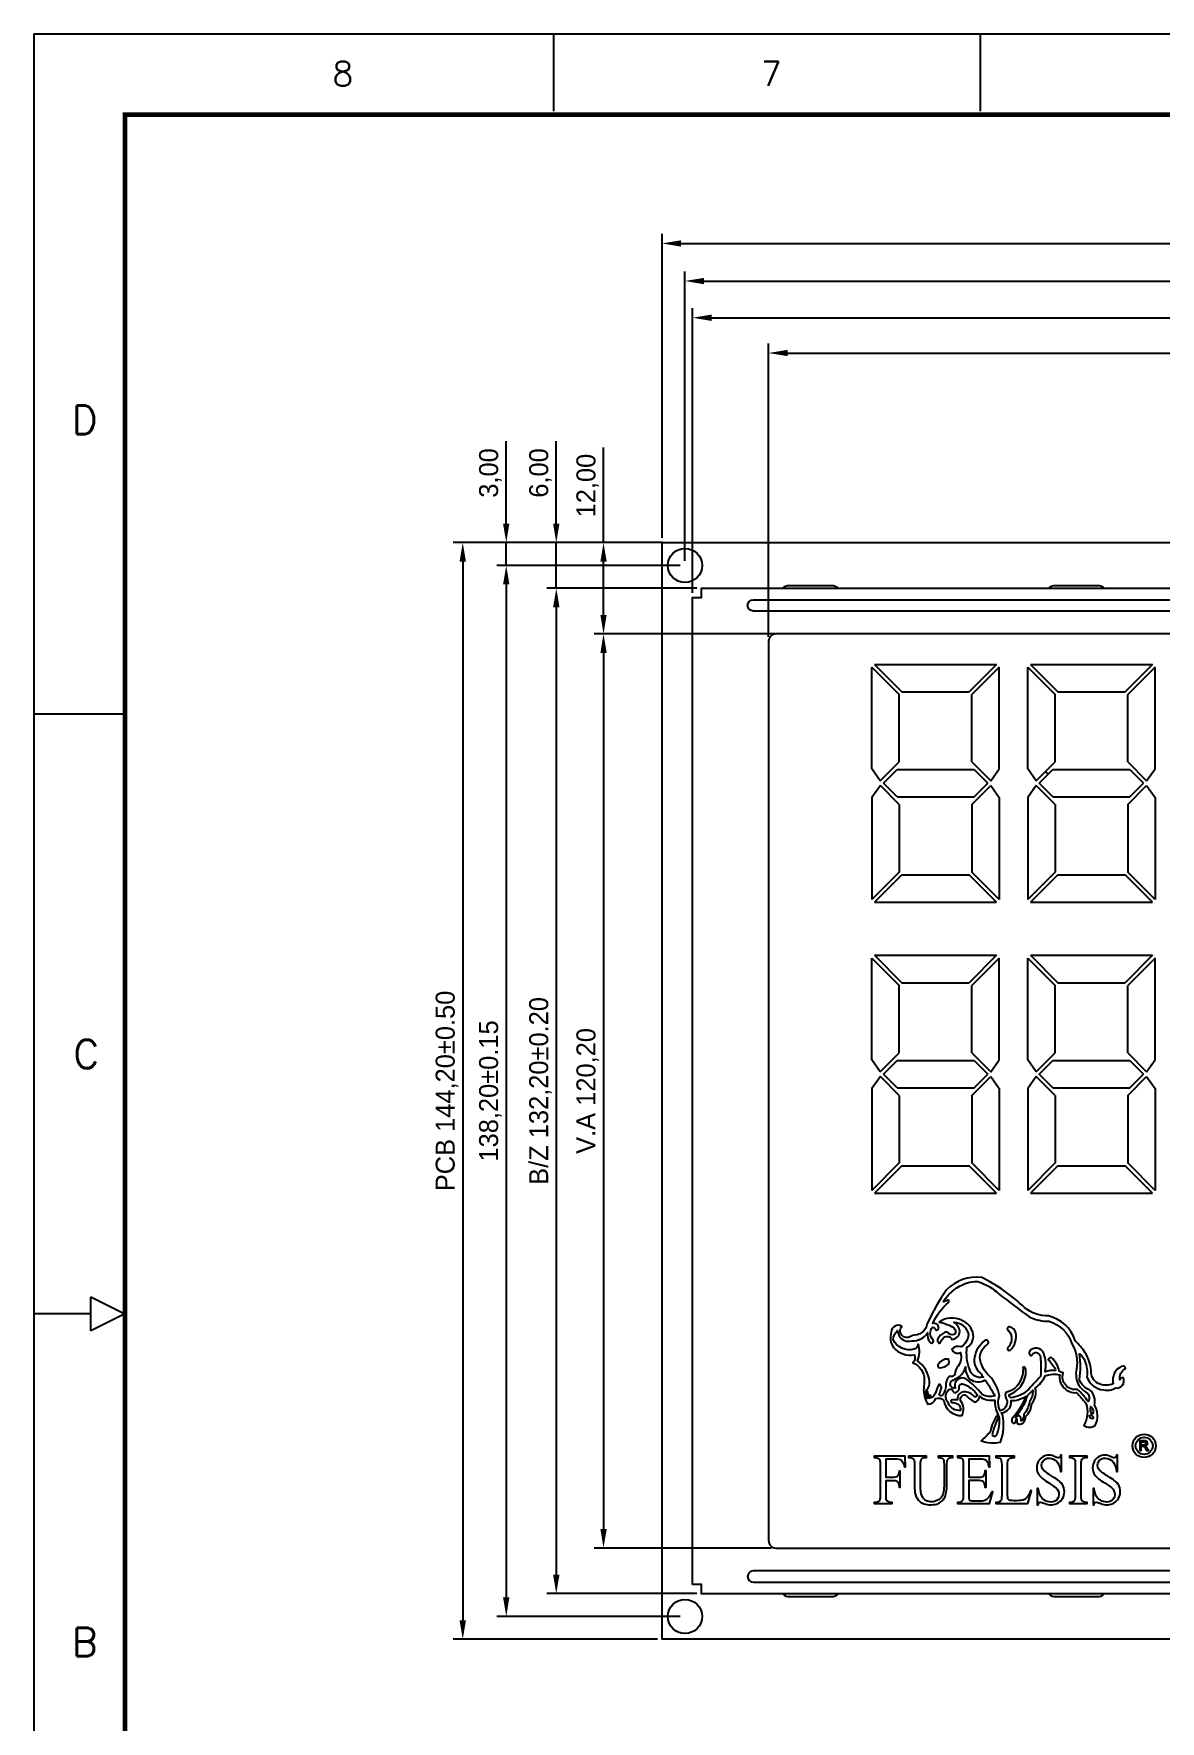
# Model space of a CAD drawing. Header units: millimetres. Extents: x 455 to 3181, y 44 to 381.
# Drawn here: x 1349 to 1497.1, y 159.2 to 381.1 of the extents above; entities that cross this region are included whole.
import ezdxf

# ---------------------------------------------------------------- set-up
doc = ezdxf.new("R2010")
doc.units = ezdxf.units.MM
for name, color, linetype in [('BZ', 67, 'Continuous'), ('D', 6, 'Continuous'), ('PCB', 3, 'Continuous'), ('SPEC', 2, 'Continuous')]:
    doc.layers.add(name, color=color, linetype=linetype)
doc.styles.add('ROMANS', font='romans.shx', dxfattribs={"width": 0.8})
doc.dimstyles.new('ISO-25', dxfattribs={"dimtxt": 2.5, "dimasz": 2.5, "dimexe": 1.25, "dimexo": 0.625, "dimtad": 1, "dimzin": 1, "dimtxsty": 'Standard', "dimcen": 2.5, "dimadec": 0, "dimazin": 0, "dimtfac": 1, "dimtmove": 0, "dimatfit": 3, "dimfxl": 0, "dimarcsym": 0})

# ---------------------------------------------------------------- blocks, each defined once
blk = doc.blocks.new('*D102')
at = {"layer": 'D', "color": 0, "lineweight": -2}
for p, q in [((1445.64, 301.78), (1445.64, 340.34)), ((1596.64, 301.78), (1596.64, 340.34)), ((1448.14, 339.09), (1594.14, 339.09))]:
    blk.add_line(p, q, dxfattribs=at)
at = {"layer": 'D', "color": 0}
for points in [[(1448.14, 339.51), (1448.14, 338.68), (1445.64, 339.09)], [(1594.14, 339.51), (1594.14, 338.68), (1596.64, 339.09)]]:
    blk.add_solid(points, dxfattribs=at)
at = {"layer": 'Defpoints', "color": 0}
for p in [(1596.64, 339.09), (1445.64, 301.16), (1596.64, 301.16)]:
    blk.add_point(p, dxfattribs=at)
at = {"layer": 'D', "color": 0, "insert": (1521.14, 341.18), "char_height": 2.5, "attachment_point": 5}
blk.add_mtext('V.A. 151,00', dxfattribs=at)
blk = doc.blocks.new('*D107')
at = {"layer": 'D', "color": 0, "lineweight": -2}
for p, q in [((1435.64, 307.58), (1435.64, 344.98)), ((1606.64, 307.58), (1606.64, 344.98)), ((1438.14, 343.73), (1604.14, 343.73))]:
    blk.add_line(p, q, dxfattribs=at)
at = {"layer": 'D', "color": 0}
for points in [[(1438.14, 344.15), (1438.14, 343.31), (1435.64, 343.73)], [(1604.14, 344.15), (1604.14, 343.31), (1606.64, 343.73)]]:
    blk.add_solid(points, dxfattribs=at)
at = {"layer": 'Defpoints', "color": 0}
for p in [(1606.64, 343.73), (1435.64, 306.96), (1606.64, 306.96)]:
    blk.add_point(p, dxfattribs=at)
at = {"layer": 'D', "color": 0, "insert": (1521.14, 345.81), "char_height": 2.5, "attachment_point": 5}
blk.add_mtext('B/Z 171,00%%P0.20', dxfattribs=at)
blk = doc.blocks.new('*D108')
at = {"layer": 'D', "color": 0, "lineweight": -2}
for p, q in [((1431.64, 314.78), (1431.64, 354.75)), ((1434.14, 353.5), (1608.14, 353.5)), ((1610.64, 314.78), (1610.64, 354.75))]:
    blk.add_line(p, q, dxfattribs=at)
at = {"layer": 'D', "color": 0}
for points in [[(1434.14, 353.92), (1434.14, 353.08), (1431.64, 353.5)], [(1608.14, 353.92), (1608.14, 353.08), (1610.64, 353.5)]]:
    blk.add_solid(points, dxfattribs=at)
at = {"layer": 'Defpoints', "color": 0}
for p in [(1610.64, 353.5), (1431.64, 314.16), (1610.64, 314.16)]:
    blk.add_point(p, dxfattribs=at)
at = {"layer": 'D', "color": 0, "insert": (1521.14, 355.58), "char_height": 2.5, "attachment_point": 5}
blk.add_mtext('PCB 179,00%%P0.50', dxfattribs=at)
blk = doc.blocks.new('*D109')
at = {"layer": 'D', "color": 0, "lineweight": -2}
for p, q in [((1434.64, 311.78), (1434.64, 349.81)), ((1437.14, 348.56), (1605.14, 348.56)), ((1607.64, 311.78), (1607.64, 349.81))]:
    blk.add_line(p, q, dxfattribs=at)
at = {"layer": 'D', "color": 0}
for points in [[(1437.14, 348.97), (1437.14, 348.14), (1434.64, 348.56)], [(1605.14, 348.97), (1605.14, 348.14), (1607.64, 348.56)]]:
    blk.add_solid(points, dxfattribs=at)
at = {"layer": 'Defpoints', "color": 0}
for p in [(1607.64, 348.56), (1434.64, 311.16), (1607.64, 311.16)]:
    blk.add_point(p, dxfattribs=at)
at = {"layer": 'D', "color": 0, "insert": (1521.14, 350.64), "char_height": 2.5, "attachment_point": 5}
blk.add_mtext('173,00%%P0.15', dxfattribs=at)
blk = doc.blocks.new('*D103')
at = {"layer": 'D', "color": 0, "lineweight": -2}
for p, q in [((1446.01, 302.16), (1422.68, 302.16)), ((1423.93, 299.66), (1423.93, 184.46)), ((1446.01, 181.96), (1422.68, 181.96))]:
    blk.add_line(p, q, dxfattribs=at)
at = {"layer": 'D', "color": 0}
for points in [[(1423.52, 299.66), (1424.35, 299.66), (1423.93, 302.16)], [(1423.52, 184.46), (1424.35, 184.46), (1423.93, 181.96)]]:
    blk.add_solid(points, dxfattribs=at)
at = {"layer": 'Defpoints', "color": 0}
for p in [(1446.64, 302.16), (1423.93, 181.96), (1446.64, 181.96)]:
    blk.add_point(p, dxfattribs=at)
at = {"layer": 'D', "color": 0, "insert": (1421.85, 242.06), "char_height": 2.5, "attachment_point": 5, "rotation": 90}
blk.add_mtext('V.A 120,20', dxfattribs=at)
blk = doc.blocks.new('*D110')
at = {"layer": 'D', "color": 0, "lineweight": -2}
for p, q in [((1436.21, 308.16), (1416.47, 308.16)), ((1417.72, 305.66), (1417.72, 178.46)), ((1436.21, 175.96), (1416.47, 175.96))]:
    blk.add_line(p, q, dxfattribs=at)
at = {"layer": 'D', "color": 0}
for points in [[(1417.3, 305.66), (1418.14, 305.66), (1417.72, 308.16)], [(1417.3, 178.46), (1418.14, 178.46), (1417.72, 175.96)]]:
    blk.add_solid(points, dxfattribs=at)
at = {"layer": 'Defpoints', "color": 0}
for p in [(1436.84, 308.16), (1417.72, 175.96), (1436.84, 175.96)]:
    blk.add_point(p, dxfattribs=at)
at = {"layer": 'D', "color": 0, "insert": (1415.64, 242.06), "char_height": 2.5, "attachment_point": 5, "rotation": 90}
blk.add_mtext('B/Z 132,20%%P0.20', dxfattribs=at)
blk = doc.blocks.new('*D111')
at = {"layer": 'D', "color": 0, "lineweight": -2}
for p, q in [((1431.01, 314.16), (1404.17, 314.16)), ((1405.42, 311.66), (1405.42, 172.46)), ((1431.01, 169.96), (1404.17, 169.96))]:
    blk.add_line(p, q, dxfattribs=at)
at = {"layer": 'D', "color": 0}
for points in [[(1405, 311.66), (1405.84, 311.66), (1405.42, 314.16)], [(1405, 172.46), (1405.84, 172.46), (1405.42, 169.96)]]:
    blk.add_solid(points, dxfattribs=at)
at = {"layer": 'Defpoints', "color": 0}
for p in [(1431.64, 314.16), (1405.42, 169.96), (1431.64, 169.96)]:
    blk.add_point(p, dxfattribs=at)
at = {"layer": 'D', "color": 0, "insert": (1403.34, 242.06), "char_height": 2.5, "attachment_point": 5, "rotation": 90}
blk.add_mtext('PCB 144,20%%P0.50', dxfattribs=at)
blk = doc.blocks.new('*D112')
at = {"layer": 'D', "color": 0, "lineweight": -2}
for p, q in [((1434.01, 311.16), (1409.89, 311.16)), ((1411.14, 308.66), (1411.14, 175.46)), ((1434.01, 172.96), (1409.89, 172.96))]:
    blk.add_line(p, q, dxfattribs=at)
at = {"layer": 'D', "color": 0}
for points in [[(1410.72, 308.66), (1411.55, 308.66), (1411.14, 311.16)], [(1410.72, 175.46), (1411.55, 175.46), (1411.14, 172.96)]]:
    blk.add_solid(points, dxfattribs=at)
at = {"layer": 'Defpoints', "color": 0}
for p in [(1434.64, 311.16), (1411.14, 172.96), (1434.64, 172.96)]:
    blk.add_point(p, dxfattribs=at)
at = {"layer": 'D', "color": 0, "insert": (1409.05, 242.06), "char_height": 2.5, "attachment_point": 5, "rotation": 90}
blk.add_mtext('138,20%%P0.15', dxfattribs=at)
blk = doc.blocks.new('*D115')
at = {"layer": 'D', "color": 0, "lineweight": -2}
for p, q in [((1417.72, 316.66), (1417.72, 327.49)), ((1431.01, 314.16), (1416.47, 314.16)), ((1417.72, 308.16), (1417.72, 314.16)), ((1436.21, 308.16), (1416.47, 308.16)), ((1417.72, 305.66), (1417.72, 303.16))]:
    blk.add_line(p, q, dxfattribs=at)
at = {"layer": 'D', "color": 0}
for points in [[(1417.3, 316.66), (1418.14, 316.66), (1417.72, 314.16)], [(1417.3, 305.66), (1418.14, 305.66), (1417.72, 308.16)]]:
    blk.add_solid(points, dxfattribs=at)
at = {"layer": 'Defpoints', "color": 0}
for p in [(1417.72, 314.16), (1431.64, 314.16), (1436.84, 308.16)]:
    blk.add_point(p, dxfattribs=at)
at = {"layer": 'D', "color": 0, "insert": (1415.64, 323.32), "char_height": 2.5, "attachment_point": 5, "rotation": 90}
blk.add_mtext('6,00', dxfattribs=at)
blk = doc.blocks.new('*D116')
at = {"layer": 'D', "color": 0, "lineweight": -2}
for p, q in [((1411.14, 316.66), (1411.14, 327.49)), ((1431.01, 314.16), (1409.89, 314.16)), ((1411.14, 311.16), (1411.14, 314.16)), ((1434.01, 311.16), (1409.89, 311.16)), ((1411.14, 308.66), (1411.14, 306.16))]:
    blk.add_line(p, q, dxfattribs=at)
at = {"layer": 'D', "color": 0}
for points in [[(1410.72, 316.66), (1411.55, 316.66), (1411.14, 314.16)], [(1410.72, 308.66), (1411.55, 308.66), (1411.14, 311.16)]]:
    blk.add_solid(points, dxfattribs=at)
at = {"layer": 'Defpoints', "color": 0}
for p in [(1411.14, 314.16), (1431.64, 314.16), (1434.64, 311.16)]:
    blk.add_point(p, dxfattribs=at)
at = {"layer": 'D', "color": 0, "insert": (1409.05, 323.32), "char_height": 2.5, "attachment_point": 5, "rotation": 90}
blk.add_mtext('3,00', dxfattribs=at)
blk = doc.blocks.new('*D121')
at = {"layer": 'D', "color": 0, "lineweight": -2}
for p, q in [((1423.93, 314.16), (1423.93, 326.66)), ((1431.69, 314.16), (1422.68, 314.16)), ((1423.93, 304.66), (1423.93, 311.66)), ((1446.57, 302.16), (1422.68, 302.16))]:
    blk.add_line(p, q, dxfattribs=at)
at = {"layer": 'D', "color": 0}
for points in [[(1423.52, 311.66), (1424.35, 311.66), (1423.93, 314.16)], [(1423.52, 304.66), (1424.35, 304.66), (1423.93, 302.16)]]:
    blk.add_solid(points, dxfattribs=at)
at = {"layer": 'Defpoints', "color": 0}
for p in [(1423.93, 314.16), (1432.32, 314.16), (1447.2, 302.16)]:
    blk.add_point(p, dxfattribs=at)
at = {"layer": 'D', "color": 0, "insert": (1421.85, 321.66), "char_height": 2.5, "attachment_point": 5, "rotation": 90}
blk.add_mtext('12,00', dxfattribs=at)

msp = doc.modelspace()

# ---------------------------------------------------------------- linework, layer by layer
at = {"color": 1}
for p, q in [((1459.224, 296.89), (1459.224, 297.803)), ((1459.224, 297.803), (1462.824, 294.203)), ((1459.577, 298.156), (1475.617, 298.156)), ((1459.577, 298.156), (1463.177, 294.556)), ((1475.617, 298.156), (1472.017, 294.556)), ((1475.971, 297.803), (1472.371, 294.203)), ((1475.971, 296.89), (1475.971, 297.803)), ((1479.724, 296.89), (1479.724, 297.803)), ((1479.724, 297.803), (1483.324, 294.203)), ((1480.077, 298.156), (1496.117, 298.156)), ((1480.077, 298.156), (1483.677, 294.556)), ((1496.117, 298.156), (1492.517, 294.556)), ((1496.471, 297.803), (1492.871, 294.203)), ((1496.471, 296.89), (1496.471, 297.803)), ((1459.224, 296.41), (1459.224, 296.89)), ((1459.224, 295.931), (1459.224, 296.41)), ((1459.224, 284.407), (1459.224, 295.931)), ((1475.971, 296.41), (1475.971, 296.89)), ((1475.971, 295.931), (1475.971, 296.41)), ((1475.971, 284.407), (1475.971, 295.931)), ((1479.724, 296.41), (1479.724, 296.89)), ((1479.724, 295.931), (1479.724, 296.41)), ((1479.724, 284.407), (1479.724, 295.931)), ((1496.471, 296.41), (1496.471, 296.89)), ((1496.471, 295.931), (1496.471, 296.41)), ((1496.471, 284.407), (1496.471, 295.931)), ((1462.824, 285.318), (1462.824, 294.203)), ((1463.177, 294.556), (1472.017, 294.556)), ((1472.371, 285.317), (1472.371, 294.203)), ((1483.324, 285.318), (1483.324, 294.203)), ((1483.677, 294.556), (1492.517, 294.556)), ((1492.871, 285.317), (1492.871, 294.203)), ((1460.334, 282.833), (1459.224, 284.407)), ((1460.334, 282.833), (1462.824, 285.318)), ((1460.738, 282.53), (1462.537, 284.326)), ((1462.537, 284.326), (1472.656, 284.326)), ((1472.371, 285.317), (1474.86, 282.832)), ((1472.656, 284.326), (1474.456, 282.529)), ((1474.86, 282.832), (1475.971, 284.407)), ((1480.834, 282.833), (1479.724, 284.407)), ((1480.834, 282.833), (1483.324, 285.318)), ((1481.238, 282.53), (1483.037, 284.326)), ((1483.037, 284.326), (1493.156, 284.326)), ((1492.871, 285.317), (1495.36, 282.832)), ((1493.156, 284.326), (1494.956, 282.529)), ((1495.36, 282.832), (1496.471, 284.407)), ((1460.338, 282.223), (1459.224, 280.644)), ((1462.824, 279.722), (1460.338, 282.223)), ((1462.531, 280.726), (1460.738, 282.53)), ((1472.371, 279.722), (1474.857, 282.223)), ((1472.663, 280.726), (1474.456, 282.529)), ((1474.857, 282.223), (1475.971, 280.644)), ((1480.838, 282.223), (1479.724, 280.644)), ((1483.324, 279.722), (1480.838, 282.223)), ((1483.031, 280.726), (1481.238, 282.53)), ((1492.871, 279.722), (1495.357, 282.223)), ((1493.163, 280.726), (1494.956, 282.529)), ((1495.357, 282.223), (1496.471, 280.644)), ((1459.224, 280.644), (1459.224, 269.121)), ((1462.531, 280.726), (1472.663, 280.726)), ((1462.824, 279.722), (1462.824, 270.849)), ((1472.371, 279.722), (1472.371, 270.849)), ((1475.971, 280.644), (1475.971, 269.121)), ((1479.724, 280.644), (1479.724, 269.121)), ((1483.031, 280.726), (1493.163, 280.726)), ((1483.324, 279.722), (1483.324, 270.849)), ((1492.871, 279.722), (1492.871, 270.849)), ((1496.471, 280.644), (1496.471, 269.121)), ((1462.824, 270.849), (1459.224, 267.249)), ((1475.971, 267.249), (1472.371, 270.849)), ((1483.324, 270.849), (1479.724, 267.249)), ((1496.471, 267.249), (1492.871, 270.849)), ((1459.224, 269.121), (1459.224, 268.641)), ((1459.224, 268.641), (1459.224, 268.162)), ((1463.177, 270.495), (1459.577, 266.895)), ((1463.177, 270.495), (1472.017, 270.495)), ((1475.617, 266.895), (1472.017, 270.495)), ((1475.971, 269.121), (1475.971, 268.641)), ((1475.971, 268.641), (1475.971, 268.162)), ((1479.724, 269.121), (1479.724, 268.641)), ((1479.724, 268.641), (1479.724, 268.162)), ((1483.677, 270.495), (1480.077, 266.895)), ((1483.677, 270.495), (1492.517, 270.495)), ((1496.117, 266.895), (1492.517, 270.495)), ((1496.471, 269.121), (1496.471, 268.641)), ((1496.471, 268.641), (1496.471, 268.162)), ((1459.224, 268.162), (1459.224, 267.249)), ((1459.577, 266.895), (1466.077, 266.895)), ((1466.077, 266.895), (1466.556, 266.895)), ((1466.556, 266.895), (1475.617, 266.895)), ((1475.971, 268.162), (1475.971, 267.249)), ((1479.724, 268.162), (1479.724, 267.249)), ((1480.077, 266.895), (1486.577, 266.895)), ((1486.577, 266.895), (1487.056, 266.895)), ((1487.056, 266.895), (1496.117, 266.895)), ((1496.471, 268.162), (1496.471, 267.249)), ((1459.577, 259.895), (1475.617, 259.895)), ((1459.577, 259.895), (1463.177, 256.295)), ((1475.617, 259.895), (1472.017, 256.295)), ((1480.077, 259.895), (1496.117, 259.895)), ((1480.077, 259.895), (1483.677, 256.295)), ((1496.117, 259.895), (1492.517, 256.295)), ((1459.224, 258.628), (1459.224, 259.542)), ((1459.224, 259.542), (1462.824, 255.942)), ((1459.224, 258.149), (1459.224, 258.628)), ((1459.224, 257.67), (1459.224, 258.149)), ((1459.224, 246.146), (1459.224, 257.67)), ((1475.971, 259.542), (1472.371, 255.942)), ((1475.971, 258.628), (1475.971, 259.542)), ((1475.971, 258.149), (1475.971, 258.628)), ((1475.971, 257.67), (1475.971, 258.149)), ((1475.971, 246.146), (1475.971, 257.67)), ((1479.724, 258.628), (1479.724, 259.542)), ((1479.724, 259.542), (1483.324, 255.942)), ((1479.724, 258.149), (1479.724, 258.628)), ((1479.724, 257.67), (1479.724, 258.149)), ((1479.724, 246.146), (1479.724, 257.67)), ((1496.471, 259.542), (1492.871, 255.942)), ((1496.471, 258.628), (1496.471, 259.542)), ((1496.471, 258.149), (1496.471, 258.628)), ((1496.471, 257.67), (1496.471, 258.149)), ((1496.471, 246.146), (1496.471, 257.67)), ((1462.824, 247.057), (1462.824, 255.942)), ((1463.177, 256.295), (1472.017, 256.295)), ((1472.371, 247.056), (1472.371, 255.942)), ((1483.324, 247.057), (1483.324, 255.942)), ((1483.677, 256.295), (1492.517, 256.295)), ((1492.871, 247.056), (1492.871, 255.942)), ((1460.334, 244.572), (1462.824, 247.057)), ((1472.371, 247.056), (1474.86, 244.571)), ((1480.834, 244.572), (1483.324, 247.057)), ((1492.871, 247.056), (1495.36, 244.571)), ((1460.334, 244.572), (1459.224, 246.146)), ((1460.738, 244.268), (1462.537, 246.065)), ((1462.531, 242.465), (1460.738, 244.268)), ((1462.537, 246.065), (1472.656, 246.065)), ((1472.656, 246.065), (1474.456, 244.268)), ((1472.663, 242.465), (1474.456, 244.268)), ((1474.86, 244.571), (1475.971, 246.146)), ((1480.834, 244.572), (1479.724, 246.146)), ((1481.238, 244.268), (1483.037, 246.065)), ((1483.031, 242.465), (1481.238, 244.268)), ((1483.037, 246.065), (1493.156, 246.065)), ((1493.156, 246.065), (1494.956, 244.268)), ((1493.163, 242.465), (1494.956, 244.268)), ((1495.36, 244.571), (1496.471, 246.146)), ((1460.338, 243.962), (1459.224, 242.383)), ((1459.224, 242.383), (1459.224, 230.859)), ((1462.824, 241.461), (1460.338, 243.962)), ((1462.531, 242.465), (1472.663, 242.465)), ((1472.371, 241.461), (1474.857, 243.962)), ((1474.857, 243.962), (1475.971, 242.383)), ((1475.971, 242.383), (1475.971, 230.859)), ((1480.838, 243.962), (1479.724, 242.383)), ((1479.724, 242.383), (1479.724, 230.859)), ((1483.324, 241.461), (1480.838, 243.962)), ((1483.031, 242.465), (1493.163, 242.465)), ((1492.871, 241.461), (1495.357, 243.962)), ((1495.357, 243.962), (1496.471, 242.383)), ((1496.471, 242.383), (1496.471, 230.859)), ((1462.824, 241.461), (1462.824, 232.588)), ((1472.371, 241.461), (1472.371, 232.588)), ((1483.324, 241.461), (1483.324, 232.588)), ((1492.871, 241.461), (1492.871, 232.588)), ((1462.824, 232.588), (1459.224, 228.988)), ((1459.224, 230.859), (1459.224, 230.38)), ((1463.177, 232.234), (1459.577, 228.634)), ((1463.177, 232.234), (1472.017, 232.234)), ((1475.617, 228.634), (1472.017, 232.234)), ((1475.971, 228.988), (1472.371, 232.588)), ((1475.971, 230.859), (1475.971, 230.38)), ((1483.324, 232.588), (1479.724, 228.988)), ((1479.724, 230.859), (1479.724, 230.38)), ((1483.677, 232.234), (1480.077, 228.634)), ((1483.677, 232.234), (1492.517, 232.234)), ((1496.117, 228.634), (1492.517, 232.234)), ((1496.471, 228.988), (1492.871, 232.588)), ((1496.471, 230.859), (1496.471, 230.38)), ((1459.224, 230.38), (1459.224, 229.901)), ((1459.224, 229.901), (1459.224, 228.988)), ((1459.577, 228.634), (1466.077, 228.634)), ((1466.077, 228.634), (1466.556, 228.634)), ((1466.556, 228.634), (1475.617, 228.634)), ((1475.971, 230.38), (1475.971, 229.901)), ((1475.971, 229.901), (1475.971, 228.988)), ((1479.724, 230.38), (1479.724, 229.901)), ((1479.724, 229.901), (1479.724, 228.988)), ((1480.077, 228.634), (1486.577, 228.634)), ((1486.577, 228.634), (1487.056, 228.634)), ((1487.056, 228.634), (1496.117, 228.634)), ((1496.471, 230.38), (1496.471, 229.901)), ((1496.471, 229.901), (1496.471, 228.988))]:
    msp.add_line(p, q, dxfattribs=at)
for points in [[(1473.664, 217.533, 0.2419133), (1469.055, 215.897, 0.0523667), (1466.515, 211.462, -0.3793342), (1464.501, 209.922, -0.9973755), (1463.165, 211.094, 0.5970308), (1461.77, 210.352, 0.2233248), (1462.052, 208.321, 0.2559463), (1464.842, 207.342, -0.2598457), (1464.62, 206.327, -0.2911659), (1466.119, 204.118, -0.0065603), (1466.038, 202.991, 0.1550329), (1466.576, 200.871, 0.2955484), (1467.654, 201.606, -0.3357593), (1468.685, 201.367, 0.3882524), (1471.044, 199.382, 0.3353469), (1470.863, 201.365, -0.4576637), (1471.493, 202.1, 0.0298443), (1472.734, 201.146, 0.3568619), (1473.359, 201.918, 0.1996691), (1475.389, 201.415, 0.1346505), (1475.814, 199.505, 0.1448296), (1474.828, 197.287, -0.0374017), (1473.599, 196.059, 0.1477217), (1476.118, 195.892, 0.1505835), (1476.406, 199.486, -0.0300926), (1476.228, 199.739, 0.4377266), (1477.531, 201.339, 0.1394542), (1479.453, 201.891, -0.0911992), (1477.719, 199.03, 0.3314751), (1477.683, 198.485, 0.6566626), (1478.108, 198.553, 0.0165479), (1478.275, 198.963, 0.114109), (1478.393, 198.273, 0.2656924), (1479.06, 198.365, 0.166404), (1479.49, 199.283, 0.1782436), (1480.261, 200.983, 0.2452907), (1480.711, 202.977, 0.1095289), (1482.034, 204.602, -0.1614841), (1483.929, 204.74, 0.4825301), (1486.136, 202.395, -0.019428), (1487.373, 200.989, -0.2120194), (1487.116, 198.079, 0.30221), (1488.575, 198.069, 0.280241), (1488.489, 200.748, 0.285107), (1487.856, 202.775, -0.2443308), (1486.535, 204.084, 0.0707263), (1486.535, 207.482, -0.1824873), (1487.239, 206.519, -0.134559), (1487.488, 204.488, 0.2883305), (1489.675, 202.761, 0.193033), (1491.298, 203.005, 0.5976812), (1492.296, 204.32, 0.4841901), (1491.842, 204.088, -0.3340039), (1492.591, 205.579, 0.6370044), (1492.095, 205.821, 0.2796816), (1490.973, 204.47, 0.1345103), (1490.973, 203.561, -0.2165182), (1489, 203.609, -0.310384), (1488.061, 205.296, 0.1027535), (1487.292, 207.624, 0.0559416), (1485.962, 209.207, 0.2635723), (1482.472, 212.474, -0.1744972), (1479.289, 213.58, 0.078255)], [(1473.165, 217.018, -0.0997813), (1475.954, 215.36, 0.0105827), (1480.029, 212.287, 0.0967601), (1482.533, 211.774, -0.24715), (1485.534, 208.793, -0.18499), (1486.134, 205.506, 0.1841423), (1486.456, 203.355, 0.1361598), (1487.514, 202.38, -0.3433256), (1487.681, 201.245, 0.0214895), (1486.284, 202.82, -0.5765134), (1484.396, 204.977, 0.0506092), (1483.844, 205.196, 0.192035), (1482.799, 207.004, 0.4431889), (1482.403, 206.705, -0.1348147), (1483.392, 205.287, 0.1206794), (1482.005, 205.119, 0.1493943), (1481.844, 207.543, 0.60199), (1479.945, 207.805, 0.5828382), (1480.236, 207.262, -0.8537869), (1481.382, 207.075, -0.0492727), (1481.399, 204.517, -0.004968), (1479.619, 202.637, -0.1490701), (1477.511, 201.714, -0.4358457), (1477.325, 202.155, 0.0734712), (1478.261, 202.657, 0.161072), (1479.379, 204.425, 0.1900385), (1479.346, 205.752, 0.2447945), (1479.093, 205.703, -0.1396224), (1478.656, 203.759, -0.2213098), (1476.818, 202.418, 0.2353405), (1477.013, 201.305, -0.3683439), (1476.086, 200, -0.199482), (1475.997, 201.975, 0.1483588), (1474.707, 204.574, -0.1888837), (1473.402, 207.063, -0.2001885), (1474.434, 208.761, 0.8478763), (1474.132, 209.278, 0.179592), (1472.698, 207.053, 0.2643246), (1473.468, 204.988, -0.0086112), (1473.889, 204.419, -0.4287725), (1472.046, 205.533, -0.1142482), (1471.724, 208.359, 0.4132867), (1472.343, 210.694, 0.2029908), (1471.035, 211.9, 0.2822298), (1468.075, 211.663, -0.0809356), (1469.676, 211.103, -0.4746107), (1470.172, 210.173, -0.3654263), (1469.362, 210.138, 0.3857536), (1468.756, 210.279, 0.1693872), (1467.905, 209.472, 0.5751748), (1468.175, 208.891, -0.0839494), (1468.543, 209.458, -0.6040274), (1469.748, 209.401, 0.4063279), (1470.783, 210.463, 0.2289714), (1469.989, 211.667, -0.3521047), (1471.917, 210.024, -0.2226515), (1470.981, 208.405, 0.3104513), (1469.734, 208.094, 0.4455541), (1470.868, 207.655, -0.2448367), (1470.566, 205.874, 0.2077392), (1470.149, 204.785, -0.4304159), (1469.439, 204.578, 0.2278254), (1468.952, 203.489, -0.1420175), (1468.562, 202.117, -0.6877483), (1468.074, 202.152, 0.0074619), (1468.287, 202.781, 0.4522865), (1468.074, 203.507, 0.0349507), (1467.503, 202.177, -0.2714076), (1466.542, 201.617, -0.3170656), (1466.442, 202.787, 0.221335), (1466.8, 203.825, 0.2252605), (1465.221, 206.569, 0.197194), (1465.302, 208.769, -0.3615866), (1464.771, 208.102, -0.3490503), (1462.008, 209.357, -0.2150038), (1462.603, 210.555, 0.0712379), (1462.826, 209.841, 0.3510861), (1464.461, 209.222, 0.2719157), (1466.549, 210.261, 0.2206614), (1466.867, 209.032, 1.0190121), (1467.288, 209.288, -0.3869165), (1467.197, 211.022, -0.1707633), (1467.682, 210.607, 0.5814553), (1467.991, 210.927, 0.4947852), (1467.248, 211.487, -0.1178098), (1469.321, 214.265, 0.8005702), (1469.103, 214.545, -0.0983771), (1468.641, 214.321, -0.1196501), (1470.057, 215.889, -0.1837047)], [(1477.039, 208.299, 0.6407328), (1477.423, 207.965, 0.2571218), (1478.16, 210.264, 0.2976384), (1477.278, 211.057, 0.8140661), (1477.247, 210.499, -0.4160389)], [(1467.938, 206.115, 0.5866091), (1468.142, 205.676, 0.1364481), (1469.256, 206.073, 0.3088744), (1469.28, 206.785, 0.2962459)], [(1474.14, 204.059, -0.0296991), (1475.392, 201.965, -0.2045026), (1473.722, 202.162, 0.0570956), (1471.58, 204.227, 0.6088434), (1470.125, 203.168, -0.1705689), (1470.177, 202.992, -0.6481084), (1469.606, 203.833, -0.0100254), (1470.752, 204.528, 0.1793308), (1471.527, 205.796, 0.1985299), (1472.127, 204.176, 0.3014126)], [(1466.473, 201.945, 0.1696974), (1466.994, 201.994, -0.1011804), (1466.612, 202.117, 0.0660923), (1466.558, 202.57, 0.2840804)], [(1473.082, 202.139, -0.5685433), (1472.716, 201.832, 0.2476087), (1471.321, 202.504, 0.4266563), (1470.482, 201.467, 0.0241349), (1469.641, 201.406, 0.4145038), (1469.699, 201.116, -0.1147308), (1470.563, 200.867, -0.3073969), (1470.87, 200.028, -0.322943), (1469.284, 200.991, -0.3539947), (1469.209, 202.634, -0.4817027), (1469.784, 202.753, 0.425168), (1470.324, 202.421, 0.367425), (1470.698, 203.077, -0.5765878), (1471.263, 203.525, -0.1470753)], [(1479.669, 202.036, 0.0675959), (1480.38, 202.716, -0.157573), (1479.945, 201.162, -0.127996), (1479.211, 199.513, -0.2630181), (1478.839, 198.669, 0.2026816), (1478.654, 199.351, 0.1802552), (1478.097, 199.09, 0.0160805), (1479.095, 200.599, 0.0921285)], [(1488.385, 199.789, 0.2296004), (1487.979, 200.555, 0.2283697), (1488.145, 199.55, 0.0091416)], [(1475.061, 196.904, 0.6003272), (1475.608, 196.782, 0.1468867), (1475.954, 199.304, 0.0686609)], [(1488.399, 199.048, 0.535689), (1487.784, 199.301, 0.4323497)]]:
    msp.add_lwpolyline(points, format="xyb", close=True, dxfattribs=at)
for points in [[(1495.038, 196.062), (1494.48, 196.062), (1494.48, 194.803), (1494.646, 194.803), (1494.646, 195.362), (1494.84, 195.362), (1494.893, 195.36), (1494.932, 195.356), (1494.966, 195.345), (1495.009, 195.322), (1495.024, 195.311), (1495.057, 195.281), (1495.093, 195.238), (1495.102, 195.227), (1495.125, 195.195), (1495.152, 195.157), (1495.181, 195.113), (1495.213, 195.065), (1495.38, 194.803), (1495.589, 194.803), (1495.37, 195.145), (1495.355, 195.169), (1495.325, 195.21), (1495.295, 195.247), (1495.264, 195.282), (1495.232, 195.313), (1495.218, 195.325), (1495.18, 195.35), (1495.132, 195.375), (1495.149, 195.378), (1495.203, 195.389), (1495.252, 195.403), (1495.295, 195.42), (1495.335, 195.441), (1495.369, 195.465), (1495.399, 195.492), (1495.408, 195.502), (1495.436, 195.54), (1495.458, 195.58), (1495.473, 195.623), (1495.483, 195.669), (1495.486, 195.718), (1495.486, 195.728), (1495.482, 195.776), (1495.472, 195.822), (1495.456, 195.866), (1495.434, 195.908), (1495.406, 195.947), (1495.373, 195.981), (1495.336, 196.008), (1495.294, 196.028), (1495.279, 196.033), (1495.242, 196.044), (1495.199, 196.051), (1495.151, 196.057), (1495.097, 196.061)], [(1495.045, 195.923), (1495.081, 195.922), (1495.134, 195.916), (1495.18, 195.904), (1495.218, 195.887), (1495.25, 195.865), (1495.268, 195.847), (1495.294, 195.809), (1495.309, 195.766), (1495.314, 195.718), (1495.313, 195.694), (1495.302, 195.648), (1495.281, 195.606), (1495.262, 195.581), (1495.227, 195.552), (1495.183, 195.53), (1495.154, 195.521), (1495.111, 195.513), (1495.061, 195.508), (1495.004, 195.506), (1494.646, 195.506), (1494.646, 195.923)], [(1461.092, 188.571), (1461.083, 188.894), (1461.083, 190.85), (1462.081, 190.85), (1462.321, 190.828), (1462.498, 190.765), (1462.576, 190.704), (1462.714, 190.514), (1462.729, 190.477), (1462.779, 190.265), (1462.799, 189.977), (1462.943, 189.977), (1462.943, 192.086), (1462.799, 192.086), (1462.797, 192.081), (1462.749, 191.78), (1462.679, 191.553), (1462.587, 191.403), (1462.513, 191.339), (1462.325, 191.258), (1462.081, 191.232), (1461.083, 191.232), (1461.083, 193.677), (1462.292, 193.677), (1462.541, 193.668), (1462.757, 193.638), (1462.923, 193.585), (1462.93, 193.583), (1463.115, 193.463), (1463.268, 193.289), (1463.347, 193.151), (1463.432, 192.928), (1463.51, 192.651), (1463.65, 192.651), (1463.6, 194.02), (1459.529, 194.02), (1459.529, 193.847), (1459.721, 193.847), (1459.893, 193.826), (1460.092, 193.734), (1460.118, 193.714), (1460.256, 193.54), (1460.277, 193.457), (1460.304, 193.234), (1460.312, 192.913), (1460.312, 188.894), (1460.301, 188.576), (1460.267, 188.333), (1460.212, 188.187), (1460.131, 188.098), (1459.954, 187.997), (1459.721, 187.964), (1459.529, 187.964), (1459.529, 187.794), (1461.875, 187.794), (1461.875, 187.964), (1461.681, 187.964), (1461.511, 187.986), (1461.31, 188.074), (1461.275, 188.098), (1461.138, 188.272), (1461.118, 188.351)], [(1467.25, 188.052), (1467.025, 188.039), (1466.938, 188.041), (1466.711, 188.067), (1466.505, 188.124), (1466.322, 188.211), (1466.176, 188.309), (1466.008, 188.464), (1465.877, 188.643), (1465.861, 188.667), (1465.776, 188.862), (1465.711, 189.097), (1465.665, 189.372), (1465.654, 189.473), (1465.626, 189.735), (1465.61, 189.979), (1465.606, 190.206), (1465.606, 192.913), (1465.615, 193.201), (1465.647, 193.446), (1465.706, 193.603), (1465.787, 193.708), (1465.962, 193.812), (1466.191, 193.847), (1466.403, 193.847), (1466.403, 194.02), (1464.036, 194.02), (1464.036, 193.847), (1464.242, 193.847), (1464.322, 193.845), (1464.541, 193.791), (1464.694, 193.671), (1464.711, 193.644), (1464.776, 193.476), (1464.816, 193.232), (1464.829, 192.913), (1464.829, 190.486), (1464.829, 190.396), (1464.833, 190.064), (1464.844, 189.77), (1464.864, 189.51), (1464.888, 189.287), (1464.921, 189.102), (1464.958, 188.951), (1464.962, 188.94), (1465.052, 188.713), (1465.163, 188.506), (1465.294, 188.318), (1465.447, 188.15), (1465.621, 187.999), (1465.702, 187.943), (1465.864, 187.851), (1466.047, 187.777), (1466.25, 187.72), (1466.473, 187.678), (1466.715, 187.654), (1466.979, 187.646), (1467.064, 187.648), (1467.309, 187.663), (1467.538, 187.696), (1467.75, 187.748), (1467.944, 187.818), (1468.121, 187.908), (1468.282, 188.017), (1468.431, 188.141), (1468.594, 188.314), (1468.732, 188.497), (1468.841, 188.696), (1468.924, 188.905), (1468.97, 189.076), (1469.011, 189.283), (1469.044, 189.514), (1469.066, 189.77), (1469.079, 190.049), (1469.083, 190.353), (1469.083, 192.878), (1469.09, 193.134), (1469.118, 193.387), (1469.169, 193.54), (1469.282, 193.695), (1469.455, 193.81), (1469.666, 193.847), (1469.871, 193.847), (1469.871, 194.02), (1467.931, 194.02), (1467.931, 193.847), (1468.143, 193.847), (1468.247, 193.841), (1468.455, 193.778), (1468.608, 193.642), (1468.614, 193.636), (1468.671, 193.489), (1468.706, 193.247), (1468.719, 192.913), (1468.719, 190.394), (1468.715, 190.145), (1468.704, 189.846), (1468.682, 189.58), (1468.651, 189.348), (1468.612, 189.154), (1468.564, 188.99), (1468.472, 188.798), (1468.343, 188.615), (1468.182, 188.451), (1467.985, 188.307), (1467.868, 188.239), (1467.673, 188.152), (1467.466, 188.089)], [(1472.03, 188.504), (1472.021, 188.831), (1472.021, 190.883), (1473.22, 190.883), (1473.331, 190.881), (1473.563, 190.852), (1473.733, 190.793), (1473.838, 190.719), (1473.969, 190.536), (1473.988, 190.484), (1474.036, 190.276), (1474.082, 189.955), (1474.233, 189.955), (1474.233, 192.121), (1474.082, 192.121), (1474.076, 192.018), (1474.032, 191.747), (1473.958, 191.536), (1473.846, 191.381), (1473.842, 191.374), (1473.702, 191.289), (1473.495, 191.237), (1473.22, 191.219), (1472.021, 191.219), (1472.021, 193.677), (1473.521, 193.677), (1473.707, 193.673), (1473.934, 193.651), (1474.093, 193.609), (1474.257, 193.503), (1474.399, 193.33), (1474.46, 193.188), (1474.523, 192.957), (1474.584, 192.651), (1474.739, 192.651), (1474.68, 194.02), (1470.463, 194.02), (1470.463, 193.847), (1470.655, 193.847), (1470.779, 193.841), (1470.991, 193.784), (1471.14, 193.666), (1471.144, 193.66), (1471.201, 193.513), (1471.233, 193.271), (1471.246, 192.935), (1471.246, 188.888), (1471.244, 188.737), (1471.229, 188.462), (1471.201, 188.29), (1471.177, 188.233), (1471.026, 188.067), (1470.867, 187.997), (1470.655, 187.964), (1470.463, 187.964), (1470.463, 187.794), (1474.68, 187.794), (1475.15, 189.355), (1474.99, 189.355), (1474.964, 189.298), (1474.842, 189.049), (1474.72, 188.831), (1474.599, 188.648), (1474.479, 188.495), (1474.438, 188.453), (1474.259, 188.301), (1474.073, 188.211), (1474.058, 188.205), (1473.89, 188.167), (1473.672, 188.143), (1473.401, 188.137), (1472.473, 188.137), (1472.349, 188.141), (1472.168, 188.187), (1472.052, 188.329), (1472.052, 188.333)], [(1477.084, 188.597), (1477.071, 188.901), (1477.071, 192.811), (1477.077, 193.11), (1477.099, 193.361), (1477.136, 193.511), (1477.191, 193.607), (1477.372, 193.758), (1477.501, 193.806), (1477.71, 193.839), (1477.983, 193.847), (1477.983, 194.02), (1475.508, 194.02), (1475.508, 193.847), (1475.713, 193.847), (1475.818, 193.841), (1476.025, 193.778), (1476.178, 193.642), (1476.184, 193.633), (1476.245, 193.487), (1476.283, 193.247), (1476.293, 192.913), (1476.293, 188.901), (1476.287, 188.626), (1476.259, 188.375), (1476.208, 188.222), (1476.117, 188.104), (1475.94, 187.999), (1475.713, 187.964), (1475.508, 187.964), (1475.508, 187.794), (1479.743, 187.794), (1480.214, 189.482), (1480.079, 189.516), (1479.976, 189.252), (1479.869, 189.017), (1479.764, 188.822), (1479.657, 188.667), (1479.553, 188.547), (1479.38, 188.397), (1479.197, 188.296), (1479.181, 188.29), (1479.029, 188.244), (1478.834, 188.213), (1478.594, 188.194), (1478.308, 188.187), (1477.913, 188.187), (1477.621, 188.191), (1477.4, 188.207), (1477.28, 188.233), (1477.132, 188.375), (1477.123, 188.397)], [(1484.303, 188.488), (1484.407, 188.693), (1484.482, 188.912), (1484.525, 189.143), (1484.541, 189.385), (1484.523, 189.628), (1484.473, 189.866), (1484.39, 190.097), (1484.377, 190.123), (1484.263, 190.329), (1484.124, 190.514), (1483.958, 190.684), (1483.892, 190.741), (1483.757, 190.846), (1483.591, 190.964), (1483.397, 191.097), (1483.17, 191.243), (1482.91, 191.403), (1482.738, 191.509), (1482.491, 191.671), (1482.275, 191.822), (1482.089, 191.961), (1481.936, 192.09), (1481.814, 192.21), (1481.722, 192.319), (1481.677, 192.389), (1481.578, 192.605), (1481.548, 192.839), (1481.548, 192.867), (1481.583, 193.094), (1481.674, 193.306), (1481.823, 193.5), (1481.91, 193.583), (1482.089, 193.699), (1482.29, 193.769), (1482.515, 193.791), (1482.617, 193.786), (1482.827, 193.751), (1483.034, 193.682), (1483.237, 193.575), (1483.327, 193.513), (1483.502, 193.365), (1483.65, 193.19), (1483.772, 192.994), (1483.79, 192.959), (1483.868, 192.765), (1483.936, 192.542), (1483.988, 192.289), (1484.028, 192.007), (1484.178, 192.007), (1484.178, 194.162), (1484.028, 194.162), (1484.01, 194.074), (1483.923, 193.876), (1483.753, 193.802), (1483.667, 193.817), (1483.432, 193.917), (1483.344, 193.959), (1483.128, 194.048), (1482.917, 194.112), (1482.711, 194.149), (1482.51, 194.162), (1482.301, 194.151), (1482.083, 194.112), (1481.88, 194.044), (1481.692, 193.95), (1481.517, 193.828), (1481.356, 193.677), (1481.292, 193.605), (1481.153, 193.413), (1481.046, 193.21), (1480.967, 192.992), (1480.921, 192.763), (1480.906, 192.52), (1480.921, 192.276), (1480.974, 192.04), (1481.061, 191.819), (1481.081, 191.778), (1481.194, 191.584), (1481.338, 191.398), (1481.513, 191.226), (1481.559, 191.184), (1481.692, 191.075), (1481.856, 190.953), (1482.046, 190.817), (1482.264, 190.671), (1482.51, 190.514), (1482.679, 190.403), (1482.93, 190.239), (1483.128, 190.106), (1483.272, 190.001), (1483.366, 189.927), (1483.44, 189.859), (1483.6, 189.682), (1483.713, 189.492), (1483.794, 189.265), (1483.822, 189.032), (1483.82, 188.94), (1483.774, 188.711), (1483.678, 188.501), (1483.532, 188.314), (1483.53, 188.309), (1483.368, 188.178), (1483.183, 188.084), (1482.971, 188.03), (1482.735, 188.01), (1482.545, 188.021), (1482.331, 188.063), (1482.128, 188.132), (1481.934, 188.233), (1481.847, 188.287), (1481.663, 188.434), (1481.511, 188.6), (1481.393, 188.785), (1481.369, 188.829), (1481.29, 189.012), (1481.22, 189.233), (1481.159, 189.49), (1481.107, 189.783), (1480.961, 189.783), (1480.961, 187.652), (1481.107, 187.652), (1481.12, 187.733), (1481.196, 187.936), (1481.351, 188.006), (1481.393, 188.002), (1481.572, 187.958), (1481.853, 187.862), (1481.991, 187.812), (1482.225, 187.731), (1482.369, 187.692), (1482.384, 187.689), (1482.596, 187.661), (1482.82, 187.652), (1482.899, 187.652), (1483.126, 187.674), (1483.34, 187.722), (1483.541, 187.794), (1483.726, 187.892), (1483.899, 188.015), (1484.058, 188.165), (1484.17, 188.294)], [(1486.758, 188.571), (1486.75, 188.894), (1486.75, 192.913), (1486.761, 193.236), (1486.796, 193.476), (1486.85, 193.62), (1486.931, 193.712), (1487.108, 193.815), (1487.337, 193.847), (1487.538, 193.847), (1487.538, 194.02), (1485.191, 194.02), (1485.191, 193.847), (1485.388, 193.847), (1485.554, 193.826), (1485.759, 193.734), (1485.785, 193.714), (1485.925, 193.54), (1485.942, 193.459), (1485.966, 193.234), (1485.973, 192.913), (1485.973, 188.894), (1485.964, 188.578), (1485.931, 188.335), (1485.879, 188.187), (1485.798, 188.098), (1485.619, 187.997), (1485.388, 187.964), (1485.191, 187.964), (1485.191, 187.794), (1487.538, 187.794), (1487.538, 187.964), (1487.337, 187.964), (1487.175, 187.986), (1486.97, 188.074), (1486.937, 188.098), (1486.8, 188.272), (1486.783, 188.349)], [(1491.653, 188.488), (1491.755, 188.693), (1491.829, 188.912), (1491.873, 189.143), (1491.888, 189.385), (1491.873, 189.628), (1491.823, 189.866), (1491.738, 190.097), (1491.727, 190.123), (1491.613, 190.329), (1491.474, 190.514), (1491.308, 190.684), (1491.24, 190.741), (1491.107, 190.846), (1490.941, 190.964), (1490.745, 191.097), (1490.518, 191.243), (1490.26, 191.403), (1490.085, 191.509), (1489.839, 191.671), (1489.623, 191.822), (1489.439, 191.961), (1489.284, 192.09), (1489.162, 192.21), (1489.072, 192.319), (1489.024, 192.389), (1488.928, 192.605), (1488.896, 192.839), (1488.896, 192.867), (1488.933, 193.094), (1489.024, 193.306), (1489.173, 193.5), (1489.26, 193.583), (1489.439, 193.699), (1489.64, 193.769), (1489.865, 193.791), (1489.967, 193.786), (1490.177, 193.751), (1490.382, 193.682), (1490.585, 193.575), (1490.677, 193.513), (1490.852, 193.365), (1491, 193.19), (1491.122, 192.994), (1491.14, 192.959), (1491.218, 192.765), (1491.284, 192.542), (1491.338, 192.289), (1491.378, 192.007), (1491.528, 192.007), (1491.528, 194.162), (1491.378, 194.162), (1491.358, 194.074), (1491.273, 193.876), (1491.103, 193.802), (1491.017, 193.817), (1490.782, 193.917), (1490.694, 193.959), (1490.478, 194.048), (1490.266, 194.112), (1490.059, 194.149), (1489.858, 194.162), (1489.649, 194.151), (1489.433, 194.112), (1489.23, 194.044), (1489.04, 193.95), (1488.865, 193.828), (1488.706, 193.677), (1488.642, 193.605), (1488.503, 193.413), (1488.394, 193.21), (1488.317, 192.992), (1488.269, 192.763), (1488.254, 192.52), (1488.271, 192.276), (1488.324, 192.04), (1488.411, 191.819), (1488.431, 191.778), (1488.544, 191.584), (1488.688, 191.398), (1488.861, 191.226), (1488.907, 191.184), (1489.042, 191.075), (1489.203, 190.953), (1489.395, 190.817), (1489.614, 190.671), (1489.858, 190.514), (1490.029, 190.403), (1490.277, 190.239), (1490.476, 190.106), (1490.622, 190.001), (1490.716, 189.927), (1490.79, 189.859), (1490.948, 189.682), (1491.061, 189.492), (1491.144, 189.265), (1491.172, 189.032), (1491.168, 188.94), (1491.124, 188.711), (1491.028, 188.501), (1490.882, 188.314), (1490.878, 188.309), (1490.718, 188.178), (1490.533, 188.084), (1490.321, 188.03), (1490.085, 188.01), (1489.895, 188.021), (1489.681, 188.063), (1489.476, 188.132), (1489.282, 188.233), (1489.197, 188.287), (1489.011, 188.434), (1488.861, 188.6), (1488.741, 188.785), (1488.719, 188.829), (1488.64, 189.012), (1488.57, 189.233), (1488.509, 189.49), (1488.455, 189.783), (1488.311, 189.783), (1488.311, 187.652), (1488.455, 187.652), (1488.468, 187.733), (1488.546, 187.936), (1488.701, 188.006), (1488.741, 188.002), (1488.92, 187.958), (1489.201, 187.862), (1489.341, 187.812), (1489.572, 187.731), (1489.719, 187.692), (1489.734, 187.689), (1489.946, 187.661), (1490.17, 187.652), (1490.247, 187.652), (1490.476, 187.674), (1490.69, 187.722), (1490.891, 187.794), (1491.076, 187.892), (1491.249, 188.015), (1491.408, 188.165), (1491.519, 188.294)]]:
    msp.add_lwpolyline(points, close=True, dxfattribs=at)
for radius in [1.532, 1.132]:
    msp.add_circle((1495.03, 195.399), radius, dxfattribs=at)
at = {"layer": 'BZ'}
for p, q in [((1595.637, 302.156), (1446.637, 302.156)), ((1445.637, 301.156), (1445.637, 182.956)), ((1482.104, 283.989), (1482.345, 283.747)), ((1446.637, 181.956), (1595.637, 181.956))]:
    msp.add_line(p, q, dxfattribs=at)
msp.add_lwpolyline([(1435.637, 177.156), (1435.637, 306.956), (1436.837, 306.956), (1436.837, 308.156), (1605.437, 308.156), (1605.437, 306.956), (1606.637, 306.956), (1606.637, 177.156), (1605.437, 177.156), (1605.437, 175.956), (1436.837, 175.956), (1436.837, 177.156)], close=True, dxfattribs=at)
for points in [[(1443.637, 305.156, -1), (1443.637, 306.656), (1598.637, 306.656, -1), (1598.637, 305.156)], [(1443.637, 178.956, 1), (1443.637, 177.456), (1598.637, 177.456, 1), (1598.637, 178.956)]]:
    msp.add_lwpolyline(points, format="xyb", close=True, dxfattribs=at)
for centre, start, end in [((1446.637, 301.156), 90, 180), ((1446.637, 182.956), 180, 270)]:
    msp.add_arc(centre, 1, start, end, dxfattribs=at)
at = {"layer": 'PCB'}
msp.add_lwpolyline([(1431.637, 314.156), (1610.637, 314.156), (1610.637, 169.956), (1431.637, 169.956)], close=True, dxfattribs=at)
for points in [[(1447.503, 308.156, -0.2575427), (1448.137, 308.506), (1454.137, 308.506, -0.2575427), (1454.771, 308.156, -0.2575427)], [(1482.503, 308.156, -0.2575427), (1483.137, 308.506), (1489.137, 308.506, -0.2575427), (1489.771, 308.156, -0.2575427)], [(1447.503, 175.956, 0.2575427), (1448.137, 175.606), (1454.137, 175.606, 0.2575427), (1454.771, 175.956, 0.2575427)], [(1482.503, 175.956, 0.2575427), (1483.137, 175.606), (1489.137, 175.606, 0.2575427), (1489.771, 175.956, 0.2575427)]]:
    msp.add_lwpolyline(points, format="xyb", dxfattribs=at)
for centre in [(1434.637, 311.156), (1434.637, 172.956)]:
    msp.add_circle(centre, 2.25, dxfattribs=at)
at = {"layer": 'SPEC', "color": 0}
for p, q in [((1349.001, 381.072), (1349.001, 44.487)), ((1349.001, 381.072), (1825.016, 381.072)), ((1417.339, 381.072), (1417.339, 370.893)), ((1473.482, 381.072), (1473.482, 370.893)), ((1349.001, 291.654), (1360.986, 291.654)), ((1356.492, 210.511), (1356.492, 215.006)), ((1356.492, 210.511), (1356.492, 215.006)), ((1356.492, 215.006), (1360.986, 212.759)), ((1356.492, 215.006), (1360.986, 212.759)), ((1356.492, 212.759), (1349.001, 212.759)), ((1360.986, 212.759), (1356.492, 210.511)), ((1360.986, 212.759), (1356.492, 210.511))]:
    msp.add_line(p, q, dxfattribs=at)
at = {"layer": 'SPEC', "color": 0, "const_width": 0.625}
msp.add_lwpolyline([(1810.783, 370.43), (1360.986, 370.43), (1360.986, 55.128), (1810.783, 55.128), (1810.783, 370.43)], dxfattribs=at)

# ---------------------------------------------------------------- texts
at = {"layer": 'SPEC', "color": 0, "style": 'ROMANS'}
for s, height, p in [('8', 3.181, (1388.284, 374.227)), ('7', 3.181, (1444.635, 374.227)), ('D', 3.745, (1354.005, 328.432)), ('C', 3.745, (1354.216, 245.037)), ('B', 3.745, (1354.005, 167.724))]:
    msp.add_text(s, height=height, dxfattribs=at).set_placement(p)

# ---------------------------------------------------------------- dimensions: what is measured, and where the dimension line sits
at = {"layer": 'D'}
for base, p1, p2, text, picture, middle in [((1610.637, 353.5), (1431.637, 314.156), (1610.637, 314.156), 'PCB <>%%P0.50', '*D108', (1521.137, 355.583)), ((1607.637, 348.558), (1434.637, 311.156), (1607.637, 311.156), '<>%%P0.15', '*D109', (1521.137, 350.641))]:
    dim = msp.add_linear_dim(base=base, p1=p1, p2=p2, text=text, dimstyle='ISO-25', override={"dimtmove": 1}, dxfattribs=at)
    dim.commit()
    dim.dimension.update_dxf_attribs({"geometry": picture, "text_midpoint": middle})
for base, p1, p2, text, picture, middle in [((1606.637, 343.73), (1435.637, 306.956), (1606.637, 306.956), 'B/Z <>%%P0.20', '*D107', (1521.137, 345.814)), ((1596.637, 339.094), (1445.637, 301.156), (1596.637, 301.156), 'V.A. <>', '*D102', (1521.137, 341.177))]:
    dim = msp.add_linear_dim(base=base, p1=p1, p2=p2, text=text, dimstyle='ISO-25', dxfattribs=at)
    dim.commit()
    dim.dimension.update_dxf_attribs({"geometry": picture, "text_midpoint": middle})
for base, p1, picture, middle in [((1411.136, 314.156), (1434.637, 311.156), '*D116', (1409.053, 323.323)), ((1417.72, 314.156), (1436.837, 308.156), '*D115', (1415.637, 323.323))]:
    dim = msp.add_linear_dim(base=base, p1=p1, p2=(1431.637, 314.156), angle=90, dimstyle='ISO-25', dxfattribs=at)
    dim.commit()
    dim.dimension.update_dxf_attribs({"geometry": picture, "text_midpoint": middle})
dim = msp.add_linear_dim(base=(1423.935, 314.156), p1=(1447.199, 302.156), p2=(1432.32, 314.156), angle=90, dimstyle='ISO-25', dxfattribs=at)
dim.commit()
dim.dimension.update_dxf_attribs({"geometry": '*D121', "text_midpoint": (1423.935, 321.656), "dimtype": 160})
for base, p1, p2, text, picture, middle in [((1405.419, 169.956), (1431.637, 314.156), (1431.637, 169.956), 'PCB <>%%P0.50', '*D111', (1405.419, 242.056)), ((1417.72, 175.956), (1436.837, 308.156), (1436.837, 175.956), 'B/Z <>%%P0.20', '*D110', (1417.72, 242.056)), ((1423.935, 181.956), (1446.637, 302.156), (1446.637, 181.956), 'V.A <>', '*D103', (1423.935, 242.056))]:
    dim = msp.add_linear_dim(base=base, p1=p1, p2=p2, angle=90, text=text, dimstyle='ISO-25', dxfattribs=at)
    dim.commit()
    dim.dimension.update_dxf_attribs({"geometry": picture, "text_midpoint": middle, "dimtype": 160})
dim = msp.add_linear_dim(base=(1411.136, 172.956), p1=(1434.637, 311.156), p2=(1434.637, 172.956), angle=90, text='<>%%P0.15', dimstyle='ISO-25', dxfattribs=at)
dim.commit()
dim.dimension.update_dxf_attribs({"geometry": '*D112', "text_midpoint": (1409.053, 242.056)})

doc.saveas('drawing.dxf')
